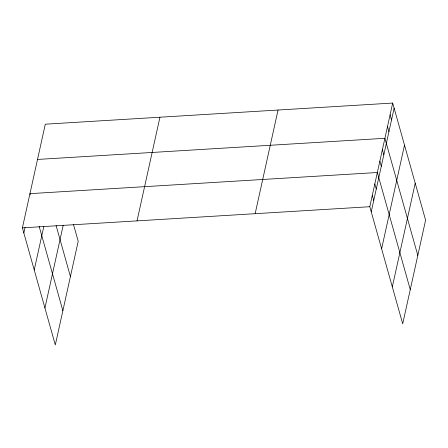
<?xml version="1.0" encoding="UTF-8"?>
<svg xmlns="http://www.w3.org/2000/svg" width="448" height="448" viewBox="0 0 448 448"><rect width="100%" height="100%" fill="white"/><g stroke="black" fill="none" stroke-linecap="round" stroke-linejoin="round"><path stroke-width="0.67" d="M73.489 224.487L78.21 241.282L55.311 344.943L22.4 227.853L45.298 124.191L392.689 103.057L425.6 220.147L402.702 323.809L369.79 206.718L392.689 103.057M23.839 232.977L25.026 227.606M34.227 269.926L43.854 226.324M44.929 307.994L63.213 225.221M137.038 220.881L159.936 117.214M255.153 213.69L278.051 110.029M371.23 211.837L394.128 108.175M381.618 248.786L404.51 145.124M392.314 286.86L415.212 183.193M37.514 159.438L384.899 138.298L417.816 255.394M22.4 227.853L369.79 206.718M390.09 114.8L391.53 119.924M387.498 126.549L388.937 131.673M382.385 149.705L383.824 154.823M379.865 161.106L381.304 166.225M410.262 289.598L377.345 172.508L29.954 193.648L30.318 194.925M374.825 183.91L376.264 189.034M372.31 195.317L373.75 200.435M56.095 225.551L70.426 276.528M39.138 226.313L62.871 310.738"/></g></svg>
